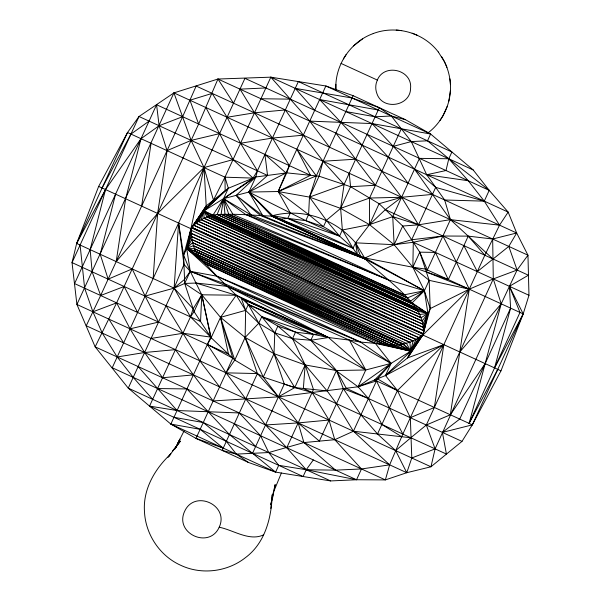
<?xml version="1.0" encoding="UTF-8"?>
<svg xmlns="http://www.w3.org/2000/svg" width="601" height="601" viewBox="0 0 601 601"><rect width="100%" height="100%" fill="white"/><g stroke="black" fill="none" stroke-linecap="round" stroke-linejoin="round"><path stroke-width="0.9" d="M335.906 84.298L335.891 90.045C334.457 65.727 350.263 41.762 373.221 33.581M463.874 245.629L477.322 271.614L508.792 246.41L516.672 233.008L508.153 212.085L489.214 190.352L473.205 169.955L430.617 134.015L405.487 119.697L353.11 95.679L325.855 85.988L270.833 77.168L217.945 79.031L173.922 92.885L139.011 116.504L127.525 132.505L98.662 186.408L76.658 243.458L72.03 262.599L76.913 304.467L95.153 346.852L128.261 388.148L170.849 424.088L195.979 438.407L248.356 462.417L275.604 472.116L330.633 480.928L356.536 479.748L385.361 479.906L406.772 472.709L430.955 466.782L461.989 441.382L472.326 424.854L500.964 370.847L523.193 313.91L528.97 295.286L527.963 255.2L516.672 233.008L492.67 239.018L468.224 236.125L448.308 279.578L435.409 252.397L419.768 252.172L429.159 280.336L430.218 308.606L427.942 313.572L423.269 334.186L416.057 339.43L409.874 342.292L399.988 344.974L394.632 345.064L360.577 342.082L349.369 340.106L328.462 337.522L310.852 340.264L292.544 338.671L274.785 332.849L258.783 323.195L245.629 310.364L236.216 295.226L216.871 276.197L199.968 257.814L195.498 251.226L193.364 245.696L191.441 236.448L191.366 227.862L206.211 205.903L228.32 188.256L255.786 176.994L286.737 172.87L319.063 176.191L350.563 186.701L379.081 203.701L402.693 226.036L419.768 252.172L427.349 269.969M402.835 434.08L484.827 255.237L499.536 225.157L508.153 212.085L217.945 79.031L198.63 124.024L116.639 302.859L95.153 346.852L385.361 479.906L389.643 464.858L402.835 434.08L389.388 408.094L376.481 380.914L358.053 386.789L312.114 392.483L294.775 387.592L263.283 377.075L234.758 360.074L211.154 337.739L194.07 311.603L193.139 308.809L184.68 283.439L183.621 255.17L190.968 228.726C195.738 221.852 203.822 217.893 211.522 215.068C231.543 213.092 251.646 215.278 271.682 216.12L280.216 219.147L357.392 254.531L365.258 259.016C382.544 276.528 404.323 290.501 418.153 311.19C421.774 318.214 424.201 326.23 423.269 334.186L410.701 351.179L391.078 363.387L365.761 369.983L328.462 337.522L241.189 298.028L261.773 316.667L295.534 332.143L310.852 340.264L336.447 370.516L343.366 388.734L319.341 441.134L298.164 422.916L278.413 396.848L257.401 373.567L245.133 337.431L245.629 310.364L241.189 298.028L236.216 295.226L196.009 283.056L184.68 283.439L174.11 288.134L145.096 296.098L132.197 268.917L108.15 279.157L100.202 254.246L115.58 194.161M252.525 453.327L284.273 384.084L274.011 353.666L274.785 332.849L277.88 326.103L261.773 316.667L258.783 323.195L245.133 337.431L234.758 360.074L226.036 372.838L265.522 424.967L286.767 447.76L306.225 469.742L356.536 479.748L361.479 468.96L389.643 464.858L353.411 431.233L336.515 403.669L327.102 390.898L305.158 364.95L274.785 332.849L261.773 316.667L313.549 334.396L328.462 337.522L227.441 286.369L190.247 271.306L183.974 264.425L178.587 223.046L174.11 288.134L128.261 388.148L330.633 480.928M173.922 92.885L76.913 304.467L430.955 466.782L435.101 448.872L501.204 303.828L517.093 270.029L527.963 255.2L173.922 92.885L191.126 140.394L204.024 167.574L186.693 248.476L190.247 271.306L184.68 283.439L201.778 294.798L200.554 321.52L72.03 262.599L139.011 116.504L267.528 175.424L248.874 192.065L223.549 198.661L203.934 210.876L191.366 227.862L186.693 248.476L183.621 255.17L190.247 271.306L201.778 294.798L220.499 317.358L245.133 337.431L274.011 353.666L305.158 364.95L336.447 370.516L365.761 369.983L358.053 386.789L368.428 398.486L381.875 424.471L401.663 436.732L410.821 437.738L426.312 425.027L450.337 414.78L485.165 363.605M353.11 95.679L316.329 175.905L309.477 197.098L308.606 214.519L305.804 220.642L287.796 218.396L272.696 215.669L271.682 216.12L248.874 192.065L255.786 176.994L257.438 170.804L298.344 81.578L451.907 151.985L448.797 158.769L445.995 170.534L426.702 174.748L411.302 141.573L391.334 116.001L379.299 107.684L352.051 97.993L295.234 88.362L314.691 110.336M153.157 278.526L157.635 213.445L167.07 150.633L159.122 125.729L156.576 104.739L310.484 175.304L278.18 191.531L248.874 192.065L262.87 215.782L365.258 259.016L424.389 290.741L430.218 308.606L422.871 335.05L407.628 357.873L385.519 375.52L358.053 386.789L292.544 338.671L277.88 326.103L295.534 332.143L313.549 334.396L318.673 333.878L328.462 337.522L236.216 295.226L201.778 294.798L193.139 308.809L190.464 316.892L149.551 406.118L303.114 476.525L306.225 469.742L313.316 459.93M270.826 508.469L272.23 494.713C271.464 517.912 265.079 543.034 245.524 557.585C227.531 571.844 201.635 575.149 180.803 565.323C159.746 555.948 145.359 534.154 144.45 511.196C142.97 489.049 155.088 468.57 170.819 453.928L168.611 456.737M449.871 78.836C453.019 98.857 444.612 120.117 428.528 132.468M450.45 90.36L448.834 101.193M267.528 175.424L264.951 154.427L285.978 172.975L278.18 191.531L309.477 197.098L340.624 208.382L369.495 224.616L394.136 244.697L412.857 267.25L424.389 290.741L427.942 313.572L423.495 330.58L193.822 225.277L203.934 210.876L213.453 200.125L224.977 177.182L270.833 77.168L309.748 121.124L372.019 123.566L393.264 146.359L411.302 141.573L427.506 140.799L430.617 134.015L325.855 85.988L285.978 172.975L248.874 192.065L272.696 215.669C302.686 207.661 335.771 219.177 355.529 242.827L357.392 254.531L353.02 248.296L342.367 229.995L340.624 208.382L344.065 184.53L379.299 107.684M141.633 206.105L151.069 143.301M450.337 414.78L469.268 289.179L456.362 262.006L442.914 236.02L411.662 239.769L394.136 244.697L364.935 257.964L364.634 258.61L271.682 216.12L365.258 259.016L355.529 242.827L369.495 224.616L385.354 209.629L401.611 197.271L432.465 194.401M193.139 308.809L174.11 288.134L76.658 243.458L127.525 132.505L224.977 177.182L228.32 188.256L223.549 198.661L221.085 214.272L412.121 302.881L427.942 313.572L422.871 335.05L500.964 370.847M270.856 504.69L275.175 484.541L274.184 489.552M270.811 504.705L271.69 500.265M272.681 497.455L273.71 492.264M410.34 417.703L434.365 407.455L443.831 344.658L407.628 357.873L410.701 351.179L413.067 340.962L191.869 239.544L186.693 248.476L216.871 276.197L360.577 342.082L391.078 363.387L385.519 375.52L397.441 390.522L410.34 417.703L411.783 457.992L406.772 472.709L86.251 325.757L100.637 295.527L182.636 116.692L196.151 86.056L516.672 233.008M508.792 246.41L517.093 270.029L493.293 278.932L469.268 289.179L422.871 335.05L423.164 334.133L191.696 227.411L423.389 333.638L421.339 335.801L410.701 351.179L375.287 343.359L204.994 263.516L186.693 248.476L191.441 227.899L191.696 227.411L423.495 330.58M182.636 116.692L159.122 125.729L141.017 138.688L105.521 189.548L90.15 249.64L92.148 271.817L100.637 295.527L124.144 286.489L137.591 312.467M141.017 138.688L125.639 198.773L116.203 261.585L157.635 213.445L204.024 167.574L233.038 159.611L253.059 178.106L257.438 170.804L240.543 143.241L227.088 117.255L212.145 93.395L189.924 100.217L198.63 124.024M497.756 369.382L469.118 423.389L501.204 303.828L493.293 278.932L492.67 239.018M469.118 423.389L519.993 312.437L509.385 286.316L510.595 308.133L494.555 367.91L523.193 313.91L509.385 286.316L528.399 275.213L385.354 209.629M191.238 233.368L418.822 337.709L410.701 351.179L385.226 344.561L202.439 260.751L186.693 248.476L191.238 233.368L421.339 335.801L191.253 230.318L423.164 334.133L191.366 227.862M228.32 188.256L203.934 210.876L209.817 215.669L417.079 309.312L427.942 313.572L422.834 324.232L198.608 221.423L203.934 210.876L416.087 307.877L427.942 313.572L423.314 327.432L196.129 223.279L203.934 210.876L225.157 190.78L224.977 177.182L253.059 178.106L223.549 198.661L217.141 214.467L413.488 304.489L427.942 313.572L422.082 320.979L201.237 219.726L203.934 210.876L206.211 205.903L204.024 167.574L213.453 200.125M273.042 493.474L273.605 491.806M219.2 527.235C229.537 505.163 194.574 489.146 184.605 511.376C174.26 533.448 209.223 549.479 219.2 527.235C233.218 529.939 249.445 541.696 263.666 534.822M377.338 80.068L376.279 83.073A17.429 17.429 0 0 0 376.842 93.395C382.296 110.817 410.551 106.43 410.573 88.249C412.496 69.769 384.204 62.872 377.338 80.068L341.037 63.421M191.441 236.448L416.057 339.43L410.701 351.179L389.921 344.906L199.968 257.814L186.693 248.476L191.441 236.448L418.822 337.709M447.287 106.309L442.869 115.948L440.007 120.455M281.396 472.964L273.425 492.302M149.551 406.118L177.062 410.521L239.333 412.962L260.579 435.755L268.73 452.545L278.714 465.332L275.604 472.116L170.849 424.088L210.733 337.093L190.464 316.892L174.11 288.134L183.974 264.425M156.576 104.739L74.584 283.582L228.493 354.147L220.499 317.358L236.216 295.226M256.477 373.544L226.036 372.838L207.353 344.456L211.154 337.739L201.778 294.798L194.07 311.603L190.464 316.892M211.154 337.739L220.499 317.358L245.629 310.364L248.318 304.489L245.366 300.275L241.189 298.028M234.758 360.074L220.499 317.358L232.76 358.181L195.979 438.407L223.226 448.098L200.148 429.309L170.849 424.088M484.827 255.237L468.224 236.125L442.914 236.02L413.293 242.256L394.136 244.697L355.529 242.827L353.02 248.296L339.565 236.118L326.366 220.342L309.477 197.098L319.063 176.191L323.045 161.248L303.302 135.18L285.347 109.938L254.493 112.808L227.088 117.255M257.401 373.567L222.167 450.412L236.321 454.108L268.73 452.545L303.918 442.569L334.765 439.699L353.411 431.233L401.663 436.732M278.714 465.332L306.225 469.742L335.576 470.14L361.479 468.96L334.765 439.699L329.01 420.046L312.114 392.483L278.413 396.848L263.283 377.075L274.011 353.666L258.783 323.195L248.318 304.489L318.673 333.878L245.366 300.275L328.462 337.522M248.874 192.065L305.804 220.642L323.458 226.682L326.366 220.342L340.624 208.382L350.563 186.701L349.234 173.261M295.534 332.143L292.544 338.671L305.158 364.95L313.482 389.508L286.767 447.76M401.318 128.787L369.57 198.03L369.495 224.616L342.367 229.995L339.565 236.118L287.796 218.396L280.216 219.147L353.02 248.296L287.796 218.396L290.298 212.927L278.18 191.531L286.737 172.87L289.351 165.613L272.456 138.057L254.493 112.808L239.987 89.136L265.89 87.956M80.091 245.028L84.636 288.195L92.915 311.799L102.253 333.097L117.195 356.964L144.593 352.509L175.447 349.639L193.402 374.889L213.145 400.957L278.413 396.848L294.775 387.592L305.158 364.95L303.362 388.471L446.408 454.055L442.411 432.404L459.727 419.085L510.595 308.133M411.662 239.769L435.687 187.369L414.502 169.151L393.264 146.359M419.768 252.172L412.857 267.25L429.159 280.336L469.268 289.179L430.218 308.606M353.411 431.233L377.436 378.833L391.078 363.387L375.287 343.359L216.871 276.197L190.247 271.306L184.53 279.397L174.11 288.134M217.141 214.467L412.121 302.881L424.389 290.741L429.159 280.336M406.772 472.709L395.661 450.6L377.518 433.975L397.441 390.522L443.831 344.658L385.519 375.52L410.701 351.179L409.874 342.292L192.508 242.639L186.693 248.476L199.502 257.205L394.632 345.064L410.701 351.179L406.501 343.411L193.364 245.696L186.693 248.476L197.774 254.809L394.632 345.064L199.968 257.814M468.262 180.743L426.702 174.748L444.665 199.998L484.271 201.14L468.262 180.743L448.797 158.769L419.453 158.364L392.738 216.623L394.136 244.697L402.693 226.036L418.514 224.834L450.419 219.65L499.536 225.157L484.271 201.14L489.214 190.352L448.797 158.769L427.506 140.799M493.293 278.932L426.312 425.027L435.101 448.872L411.783 457.992M442.411 432.404L472.326 424.854L523.193 313.91L425.403 269.075L412.857 267.25L364.935 257.964L272.396 216.315L272.696 215.669L360.6 256.274L355.529 242.827M174.951 448.992L184.011 431.037M176.536 445.799L179.969 439.091L177.731 443.44M175.327 448.323L176.446 446.152L175.109 448.414M102.095 187.978L130.958 134.076L149.071 121.117M76.658 243.458L105.521 189.548M343.419 58.853L346.281 54.353M175.552 447.775L180.45 441.029L168.04 457.376M262.87 215.782L236.216 195.37L260.511 215.534L365.258 259.016L251.241 215.045L236.216 195.37L255.786 176.994L223.549 198.661L213.167 214.842L413.488 304.489M407.628 357.873L423.269 334.186M206.211 205.903L190.968 228.726L98.662 186.408M172.329 451.276L175.56 447.174M459.803 351.976L501.204 303.828M196.009 283.056L227.441 286.369L349.369 340.106L391.078 363.387L374.536 380.027L472.326 424.854M353.516 45.924L362.636 38.817M395.661 450.6L410.821 437.738M251.241 215.045L223.549 198.661L228.786 214.407L388.577 279.968L424.389 290.741L410.596 301.154L221.085 214.272L407.463 297.916L424.389 290.741L364.935 257.964M358.053 386.789L391.078 363.387M201.237 219.726L421.038 317.711L427.942 313.572L418.153 311.19L206.894 216.863L203.934 210.876L211.522 215.068L417.079 309.312M167.07 150.633L191.126 140.394L219.583 133.632L233.038 159.611M92.915 311.799L116.639 302.859L130.086 328.845L144.593 352.509L162.555 377.759L193.402 374.889M309.477 197.098L344.065 184.53L323.045 161.248L355.679 159.197M340.624 208.382L369.57 198.03L401.611 197.271L418.514 224.834L392.738 216.623L369.495 224.616L379.081 203.701L401.611 197.271L362.125 145.141L319.642 99.548L378.239 109.998M373.213 33.558C395.954 24.881 423.585 32.537 438.302 51.994M130.086 328.845L158.551 322.076L145.096 296.098M223.549 198.661L233.105 214.58L388.577 279.968L245.554 214.392L223.549 198.661L224.977 214.256L404.21 294.836L424.389 290.741M240.543 143.241L272.456 138.057L303.302 135.18M151.039 338.453L182.952 333.27L210.733 337.093L201.778 294.798M209.817 215.669L418.153 311.19L208.607 216.195L203.934 210.876L204.009 218.208L419.731 314.436L427.942 313.572M265.522 424.967L298.164 422.916L329.01 420.046M350.563 186.701L375.422 185.266L335.936 133.129M260.939 98.744L290.291 99.15M157.612 388.547L186.956 388.945L229.447 434.538L275.604 472.116M194.423 248.709L402.993 344.328L410.701 351.179L399.988 344.974L195.768 251.691L186.693 248.476L194.423 248.709L403.632 344.148L410.701 351.179L380.568 344.012L204.994 263.516L385.226 344.561M396.209 30.073L401.731 30.613M284.273 384.084L294.775 387.592L327.102 390.898L336.447 370.516L346.311 388.344L461.989 441.382M345.83 111.553L375.129 116.782L391.334 116.001L405.487 119.697M372.019 123.566L430.617 134.015M173.952 417.304L203.258 422.533L226.337 441.322L236.321 454.108L248.356 462.417M435.687 187.369L484.271 201.14M186.693 248.476L195.498 251.226L402.993 344.328M448.308 279.578L412.857 267.25L413.293 242.256L528.97 295.286M190.247 271.306L224.496 283.695L360.577 342.082L227.441 286.369M245.554 214.392L365.258 259.016M368.428 398.486L343.366 388.734L360.923 414.863L377.518 433.975M469.268 289.179L426.394 272.05L450.419 219.65L444.665 199.998M412.166 33.19L417.079 35.189M196.129 223.279L422.834 324.232M193.822 225.277L423.314 327.432M198.608 221.423L422.082 320.979M191.869 239.544L416.057 339.43M192.508 242.639L413.067 340.962M409.874 342.292L193.364 245.696L403.632 344.148M197.774 254.809L399.312 345.012L410.701 351.179M202.439 260.751L389.921 344.906M211.522 215.068L416.087 307.877M270.833 77.168L473.205 169.955M489.214 190.352L244.93 78.348L112.244 367.752L356.536 479.748M305.804 220.642L339.565 236.118L323.458 226.682L308.606 214.519L278.18 191.531L316.329 175.905L296.856 149.243L310.484 175.304M228.786 214.407L404.21 294.836M224.977 214.256L407.463 297.916M206.894 216.863L419.731 314.436M204.009 218.208L421.038 317.711M195.498 251.226L399.988 344.974M195.768 251.691L399.312 345.012M248.318 304.489L313.549 334.396L310.852 340.264L365.761 369.983L349.369 340.106M207.353 344.456L232.76 358.181M377.436 378.833L397.441 390.522M335.576 470.14L303.918 442.569L298.164 422.916M492.812 258.896L450.419 219.65L414.502 169.151M367.076 134.354L388.314 157.146L408.056 183.215M234.39 423.75L255.635 446.543M138.147 366.572L177.062 410.521M152.662 399.334L133.204 377.36L117.195 356.964M309.748 121.124L329.491 147.192M219.59 386.894L199.848 360.825L166.056 305.706M438.317 51.979L444.56 61.918L446.949 67.365M217.945 79.031L233.534 103.199M108.909 319.139L123.641 342.901M274.011 353.666L294.775 387.592M441.675 56.757C446.926 65.118 449.909 74.802 450.427 84.651M205.918 107.549L219.583 133.632M245.133 337.431L263.283 377.075M178.587 223.046L183.621 255.17"/></g></svg>
